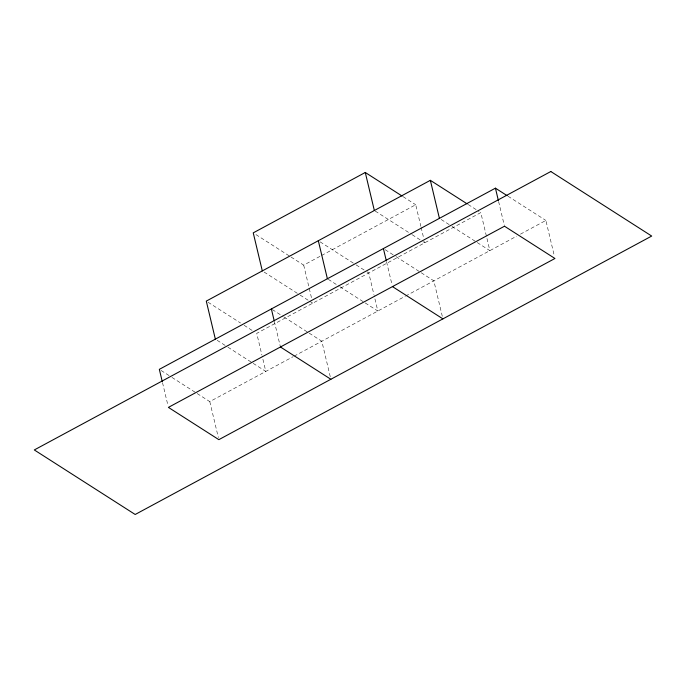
<?xml version="1.0" encoding="UTF-8"?>
<svg xmlns="http://www.w3.org/2000/svg" width="686" height="686" viewBox="0 0 686 686"><rect width="100%" height="100%" fill="white"/><g stroke="black" fill="none" stroke-linecap="round" stroke-linejoin="round"><path stroke-width="0.51" stroke-dasharray="3.43 2.57" d="M291.078 257.07L303.692 265.13L320.636 255.998M321.58 255.492L415.716 204.745L420.861 226.337M197.174 393.541L209.787 401.61L293.102 356.703M294.045 356.188L405.134 296.309M405.606 296.052L516.695 236.173M520.46 234.14L545.876 220.438L554.451 256.427M508.043 196.239L545.876 220.438M468.186 204.522L479 211.442M441.218 219.52L451.131 225.857M452.031 226.431L476.35 241.995M477.25 242.57L489.864 250.639L480.8 212.591L256.736 333.37L261.88 354.962M403.111 196.676L415.716 204.745M375.242 211.091L411.274 234.14M412.175 234.723L422.079 241.06M422.979 241.635L424.78 242.784L424.051 239.706M385.206 249.713L395.11 256.05M396.011 256.633L420.338 272.188M421.238 272.762L433.844 280.831L442.419 316.821M320.122 241.866L355.254 264.342M356.154 264.916L366.067 271.253M366.967 271.827L368.768 272.985L373.913 294.577M328.285 279.331L339.098 286.251M339.999 286.825L364.317 302.38M365.218 302.955L377.832 311.024L374.153 295.606M255.947 234.595L290.178 256.495M264.11 272.059L299.242 294.534M300.142 295.109L312.756 303.178M272.273 309.532L283.078 316.443M283.978 317.018L308.306 332.581M309.206 333.156L321.82 341.225L330.386 377.206M208.098 302.26L240.52 323.003M244.13 325.31L252.234 330.489M217.162 340.299L227.066 346.636M227.966 347.219L252.285 362.774M253.185 363.348L265.799 371.418L262.129 355.991M161.141 370.5L171.054 376.837M171.954 377.411L196.273 392.967M498.619 201.538L504.253 225.188M421.11 227.366L423.802 238.677M386.587 261.932L391.972 284.553M303.692 265.13L311.53 298.033M274.314 321.288L280.188 345.967M209.787 401.61L218.362 437.599M162.522 382.711L167.916 405.332"/><path stroke-width="1.03" d="M402.21 196.102L365.278 172.478L253.245 232.863L262.309 270.91M467.286 203.948L430.354 180.324L206.289 301.103L215.353 339.15M507.143 195.664L495.429 188.17L159.341 369.342L162.282 381.682M392.461 286.602L442.907 318.87M280.437 346.996L330.875 379.264M495.429 188.17L498.37 200.509M430.354 180.324L439.417 218.371M365.278 172.478L374.342 210.516M383.405 248.564L386.338 260.903M318.321 240.717L327.385 278.756M271.373 308.949L274.066 320.259M550.815 171.517L34.3 449.947L135.185 514.483L651.7 236.053L550.815 171.517M504.493 226.217L168.404 407.39L218.851 439.657L554.94 258.485L504.493 226.217"/></g></svg>
